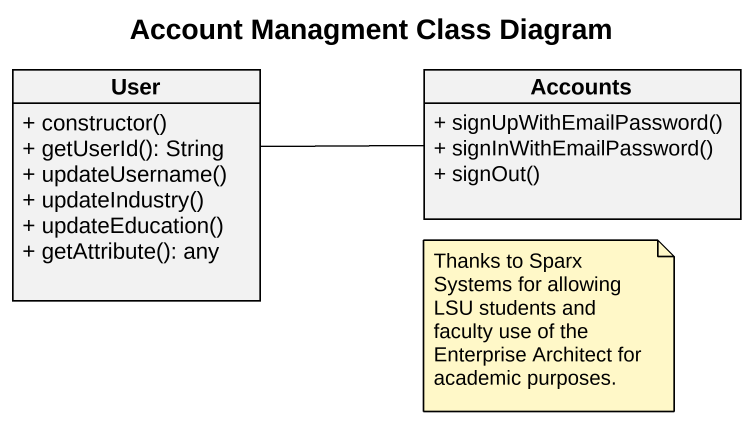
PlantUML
@startuml
title Account Managment Class Diagram
hide circle
hide empty members
skinparam classAttributeIconSize 0
class User {
  + constructor()
  + getUserId(): String
  + updateUsername()
  + updateIndustry()
  + updateEducation()
  + getAttribute(): any
}
class Accounts {
  + signUpWithEmailPassword()
  + signInWithEmailPassword()
  + signOut()
}
User -right- Accounts
note as N1
  Thanks to Sparx Systems for allowing LSU students and faculty use of the Enterprise Architect for academic purposes.
end note
@enduml
